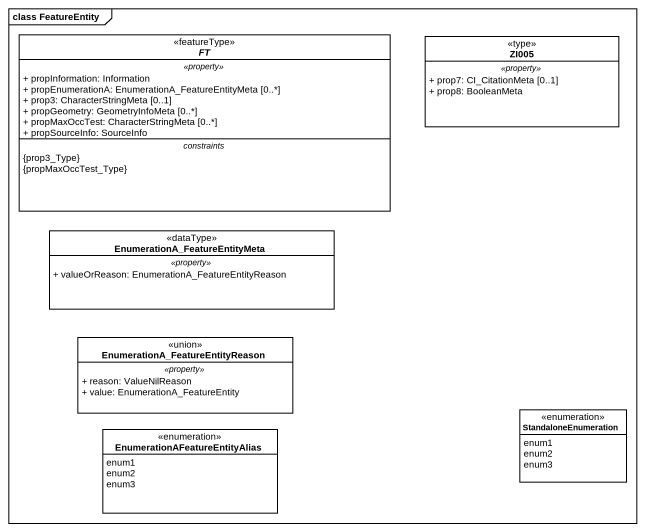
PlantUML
@startuml
mainframe class FeatureEntity
hide circle
hide empty members
skinparam classAttributeIconSize 0
abstract class FT <<featureType>> {
  .. <<property>> ..
  + propInformation: Information
  + propEnumerationA: EnumerationA_FeatureEntityMeta [0..*]
  + prop3: CharacterStringMeta [0..1]
  + propGeometry: GeometryInfoMeta [0..*]
  + propMaxOccTest: CharacterStringMeta [0..*]
  + propSourceInfo: SourceInfo
  -- constraints --
  {prop3_Type}
  {propMaxOccTest_Type}
}
class ZI005 <<type>> {
  .. <<property>> ..
  + prop7: CI_CitationMeta [0..1]
  + prop8: BooleanMeta
}
class "EnumerationA_FeatureEntityMeta" as EnumerationA <<dataType>> {
  .. <<property>> ..
  + valueOrReason: EnumerationA_FeatureEntityReason
}
class "EnumerationA_FeatureEntityReason" as EnumerationA_2 <<union>> {
  .. <<property>> ..
  + reason: ValueNilReason
  + value: EnumerationA_FeatureEntity
}
enum StandaloneEnumeration {
  enum1
  enum2
  enum3
}
enum "EnumerationAFeatureEntityAlias" as EnumerationAFeatureEntityAli {
  enum1
  enum2
  enum3
}
@enduml
